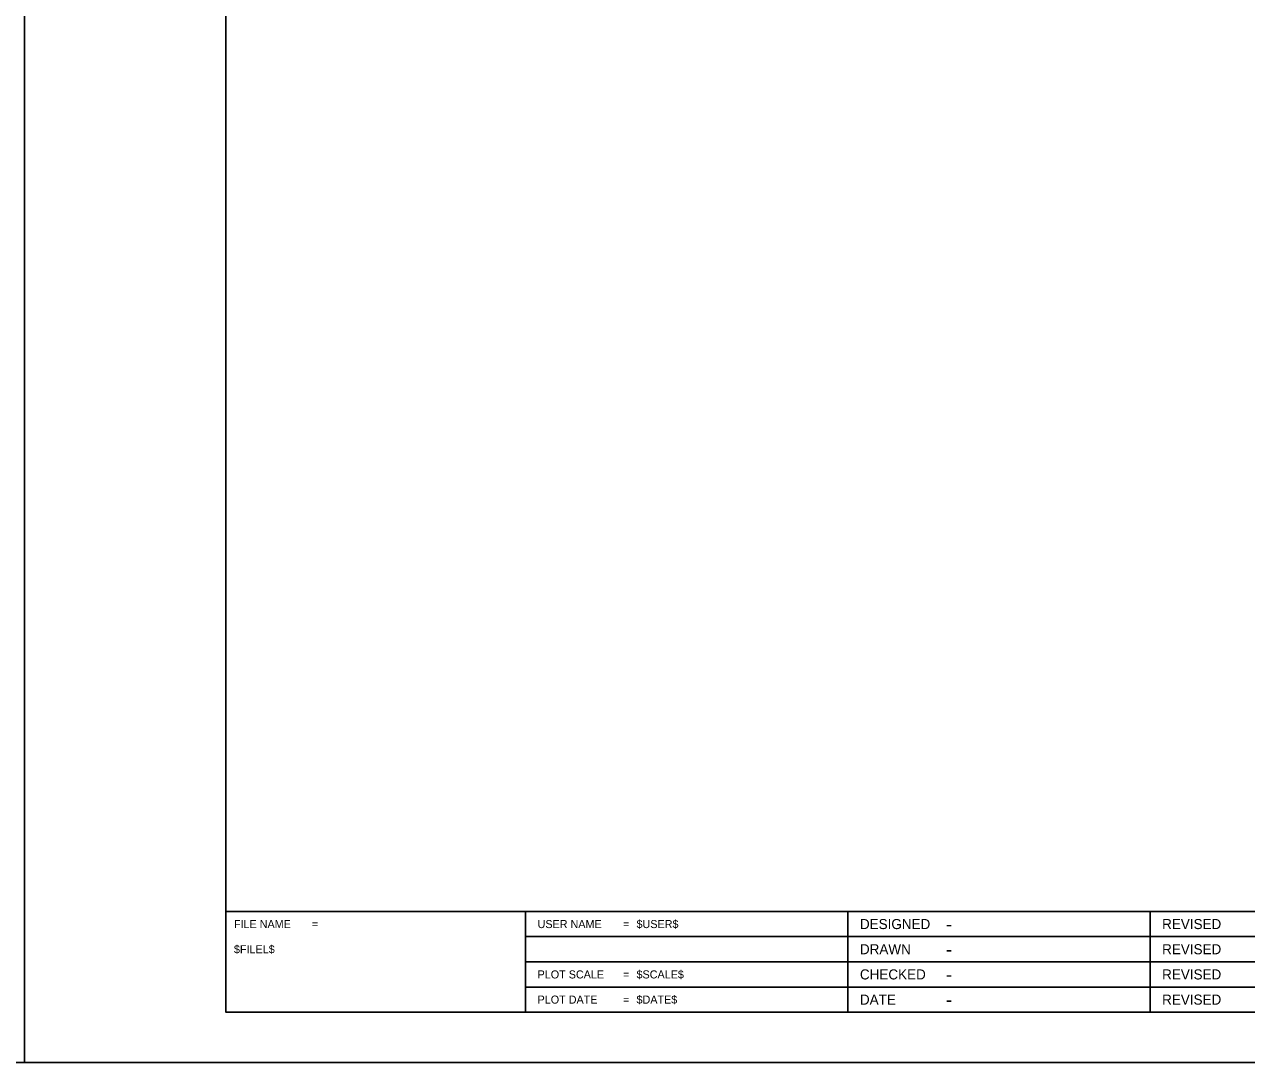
# Model space of a CAD drawing. Extents: x 1875357 to 1890680, y 2257528 to 2269761.
# Drawn here: x 1877057 to 1877664, y 2267641 to 2268156 of the extents above; entities that cross this region are included whole.
import ezdxf

# ---------------------------------------------------------------- set-up
doc = ezdxf.new("R2010")
doc.units = 0
for name, color, linetype in [('Sheets_50 Reference Boundary', 7, 'Continuous'), ('Sheets_General Details', 7, 'Continuous'), ('Sheets_Printer Plotting Border', 7, 'Continuous')]:
    doc.layers.add(name, color=color, linetype=linetype)

msp = doc.modelspace()

# ---------------------------------------------------------------- linework, layer by layer
at = {"layer": 'Sheets_50 Reference Boundary'}
msp.add_lwpolyline([(1877157.4, 2268715.69), (1878732.4, 2268715.69), (1878732.4, 2267715.7), (1877157.4, 2267715.7)], close=True, dxfattribs=at)
at = {"layer": 'Sheets_General Details'}
for p, q in [((1877157.4, 2267715.7), (1878732.4, 2267715.7)), ((1877306.12, 2267715.7), (1877306.12, 2267665.7)), ((1877466.12, 2267715.7), (1877466.12, 2267665.7)), ((1877616.12, 2267715.7), (1877616.12, 2267665.7)), ((1877306.12, 2267703.2), (1877766.12, 2267703.2)), ((1877306.12, 2267690.7), (1877766.12, 2267690.7)), ((1877306.12, 2267678.2), (1877766.12, 2267678.2)), ((1878757.4, 2267640.7), (1877057.4, 2267640.7))]:
    msp.add_line(p, q, dxfattribs=at)
msp.add_lwpolyline([(1877157.4, 2268715.7), (1878732.4, 2268715.7), (1878732.4, 2267665.7), (1877157.4, 2267665.7)], close=True, dxfattribs=at)
at = {"layer": 'Sheets_Printer Plotting Border'}
for points in [[(1875357.4, 2267640.7), (1877057.4, 2267640.7), (1877057.4, 2268740.7), (1875357.4, 2268740.7)], [(1877057.4, 2267640.7), (1878757.4, 2267640.7), (1878757.4, 2268740.7), (1877057.4, 2268740.7)]]:
    msp.add_lwpolyline(points, close=True, dxfattribs=at)

# ---------------------------------------------------------------- texts
at = {"layer": 'Sheets_General Details'}
for s, p in [('FILE NAME', (1877161.4, 2267707.45)), ('=', (1877200.02, 2267707.45)), ('USER NAME', (1877312.12, 2267707.45)), ('=', (1877354.51, 2267707.45)), ('$USER$', (1877361.23, 2267707.45)), ('$FILEL$', (1877161.4, 2267694.95)), ('PLOT SCALE', (1877312.12, 2267682.45)), ('$SCALE$', (1877361.23, 2267682.45)), ('=', (1877354.51, 2267682.45)), ('PLOT DATE', (1877312.12, 2267669.95)), ('$DATE$', (1877361.23, 2267669.95)), ('=', (1877354.51, 2267669.95))]:
    msp.add_text(s, height=4, rotation=360, dxfattribs=at).set_placement(p)
for s, height, p in [('DESIGNED', 5, (1877472.12, 2267706.95)), ('REVISED', 5, (1877622.12, 2267706.95)), ('-', 7, (1877514.82, 2267705.95)), ('DRAWN', 5, (1877472.12, 2267694.45)), ('REVISED', 5, (1877622.12, 2267694.45)), ('-', 7, (1877514.82, 2267693.45)), ('CHECKED', 5, (1877472.12, 2267681.95)), ('REVISED', 5, (1877622.12, 2267681.95)), ('-', 7, (1877514.82, 2267680.95)), ('DATE', 5, (1877472.12, 2267669.45)), ('REVISED', 5, (1877622.12, 2267669.45)), ('-', 7, (1877514.82, 2267668.45))]:
    msp.add_text(s, height=height, dxfattribs=at).set_placement(p)

doc.saveas('drawing.dxf')
